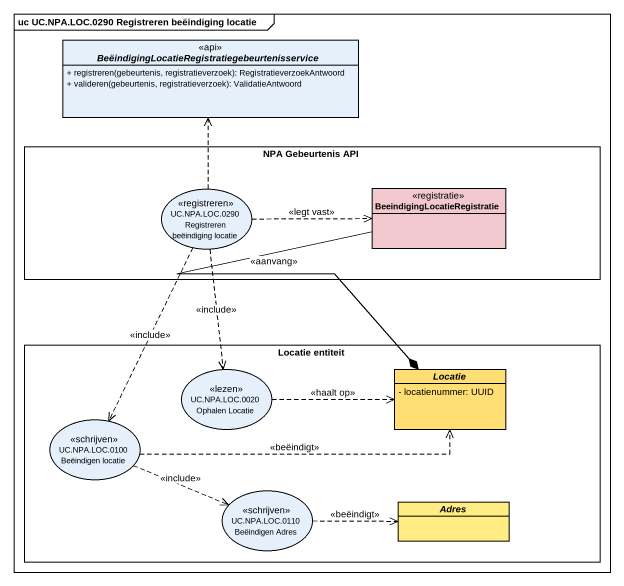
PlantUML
@startuml
mainframe uc UC.NPA.LOC.0290 Registreren beëindiging locatie
allowmixing
hide circle
hide empty members
skinparam classAttributeIconSize 0
interface "BeëindigingLocatieRegistratiegebeurtenisservice" as BeëindigingLocatieRegistrati <<api>> {
  + registreren(gebeurtenis, registratieverzoek): RegistratieverzoekAntwoord
  + valideren(gebeurtenis, registratieverzoek): ValidatieAntwoord
}
rectangle "NPA Gebeurtenis API" as NPA_Gebeurtenis_API {
  usecase "UC.NPA.LOC.0290 Registreren beëindiging locatie" as UC_NPA_LOC_0290_Registreren <<registreren>>
  class "BeeindigingLocatieRegistratie" as BeeindigingLocatieRegistrati <<registratie>> #F0C8CD
}
rectangle "Locatie entiteit" as Locatie_entiteit {
  usecase "UC.NPA.LOC.0020 Ophalen Locatie" as UC_NPA_LOC_0020_Ophalen <<lezen>>
  abstract class Locatie #FFDE73 {
    - locatienummer: UUID
  }
  usecase "UC.NPA.LOC.0100 Beëindigen locatie" as UC_NPA_LOC_0100_Beëindigen <<schrijven>>
  usecase "UC.NPA.LOC.0110 Beëindigen Adres" as UC_NPA_LOC_0110_Beëindigen <<schrijven>>
  abstract class Adres #FFED83
}
UC_NPA_LOC_0290_Registreren .up.> BeëindigingLocatieRegistrati
UC_NPA_LOC_0290_Registreren .right.> BeeindigingLocatieRegistrati : <<legt vast>>
UC_NPA_LOC_0290_Registreren ..> UC_NPA_LOC_0020_Ophalen : <<include>>
UC_NPA_LOC_0290_Registreren ..> UC_NPA_LOC_0100_Beëindigen : <<include>>
BeeindigingLocatieRegistrati --* Locatie : <<aanvang>>
UC_NPA_LOC_0020_Ophalen .right.> Locatie : <<haalt op>>
UC_NPA_LOC_0100_Beëindigen .right.> Locatie : <<beëindigt>>
UC_NPA_LOC_0100_Beëindigen .right.> UC_NPA_LOC_0110_Beëindigen : <<include>>
UC_NPA_LOC_0110_Beëindigen .right.> Adres : <<beëindigt>>
@enduml
